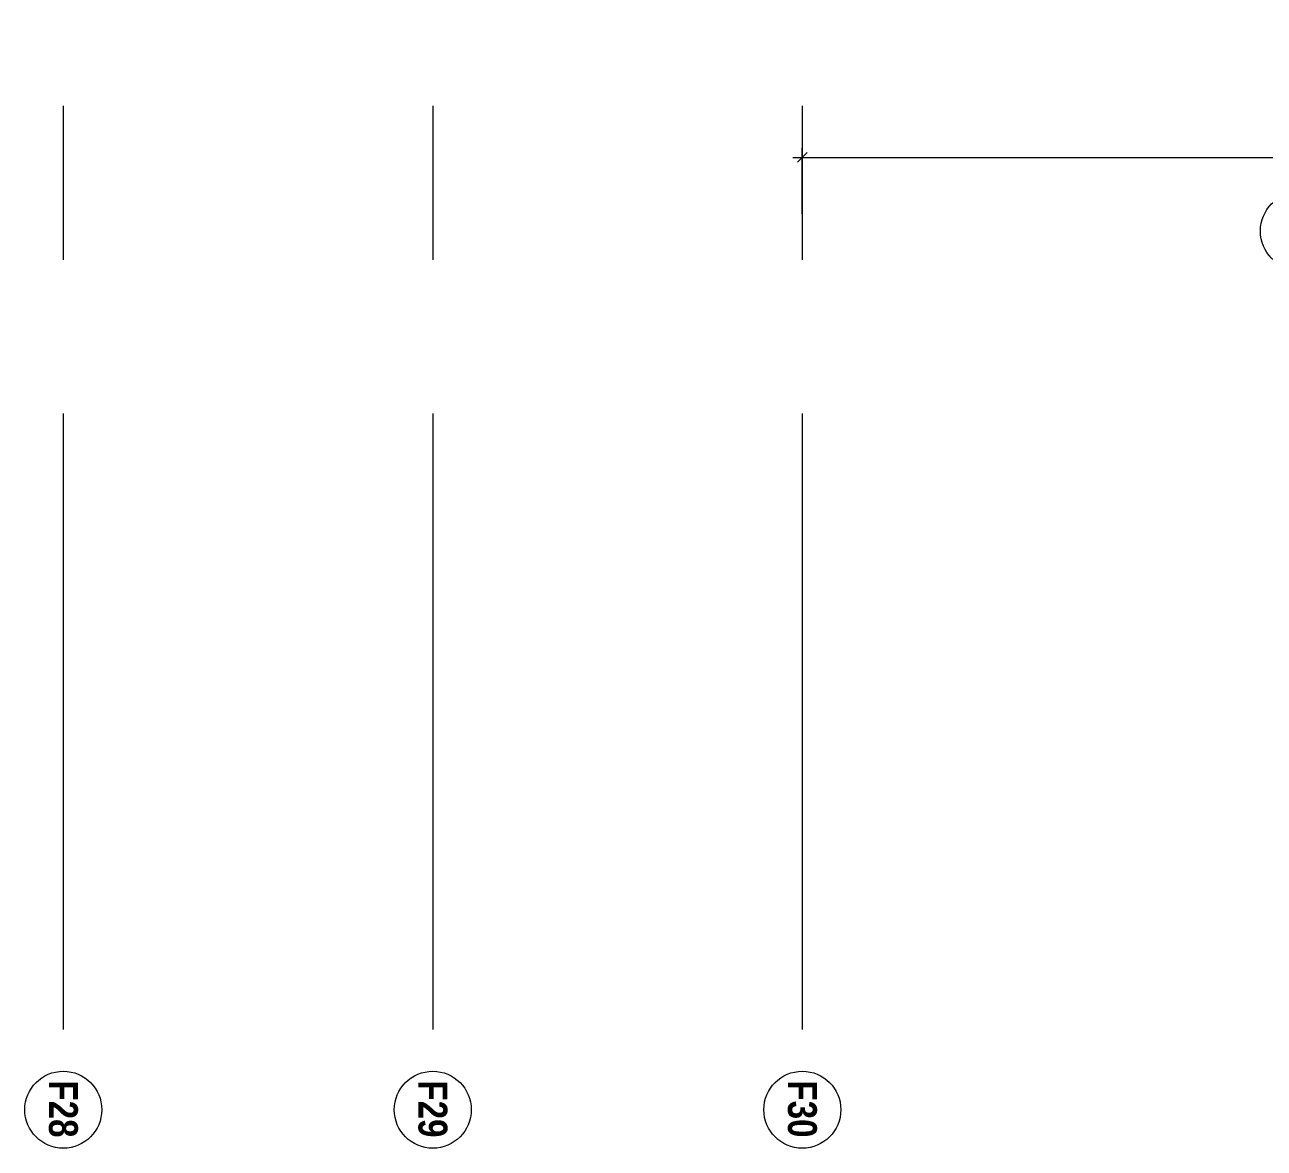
# Model space of a CAD drawing. Extents: x -14231 to 413940, y -171733 to 124993.
# Drawn here: x 194594 to 226794, y -171733 to -142548 of the extents above; entities that cross this region are included whole.
import ezdxf

# ---------------------------------------------------------------- set-up
doc = ezdxf.new("R2010")
doc.units = 0
doc.header["$LTSCALE"] = 8
doc.linetypes.add('IDA - Grid Line', pattern=[3500, 2000, -500, 500, -500])
doc.layers.get('0').update_dxf_attribs({"color": 1, "linetype": 'CONTINUOUS'})
doc.layers.add('A-_ANOTGRID_E', color=7, linetype='CONTINUOUS', lineweight=9)
doc.layers.add('A-ANOT----_D', color=7, linetype='CONTINUOUS', lineweight=9)
doc.styles.add('Arial Narrow_2', font='ARIALN.TTF', dxfattribs={"width": 0.8, "height": 0.22})
doc.styles.add('Arial Narrow_B', font='ARIALNB.TTF', dxfattribs={"height": 750})

# ---------------------------------------------------------------- blocks, each defined once
blk = doc.blocks.new('Grid - 4 mm Dia-18759-PH1 LEVEL 3 - PROBE')
at = {"layer": 'A-_ANOTGRID_E', "color": 253, "true_color": 0xaaaaaa}
blk.add_circle((0, 0), 4, dxfattribs=at)
blk = doc.blocks.new('_Oblique')
at = {"color": 0, "linetype": 'ByBlock', "lineweight": -2}
blk.add_line((-0.5, -0.5), (0.5, 0.5), dxfattribs=at)
blk = doc.blocks.new('Grid - 4 mm Dia-V240-PH1 LEVEL 1 - WWTP')
at = {"layer": 'A-_ANOTGRID_E'}
blk.add_circle((0, 0), 4, dxfattribs=at)

msp = doc.modelspace()

# ---------------------------------------------------------------- linework, layer by layer
at = {"layer": 'A-_ANOTGRID_E', "color": 254, "linetype": 'IDA - Grid Line', "true_color": 0xd4d4d4}
for p, q in [((195593.9205, -12650.3661), (195593.9205, -169732.6721)), ((205193.9205, -12650.3661), (205193.9205, -169732.6721)), ((214793.9205, -12650.3661), (214793.9205, -169732.6721))]:
    msp.add_line(p, q, dxfattribs=at)
at = {"layer": 'A-ANOT----_D'}
for p, q in [((214793.9205, -147462.9746), (214793.9205, -145744.135)), ((214543.9205, -145994.135), (227943.9205, -145994.135))]:
    msp.add_line(p, q, dxfattribs=at)

# ---------------------------------------------------------------- block references
at = {"layer": 'A-_ANOTGRID_E', "color": 8, "lineweight": 5, "true_color": 0x808080, "xscale": 250.0000000000007, "yscale": 250.0000000000007, "zscale": 250.0000000000007}
msp.add_blockref('Grid - 4 mm Dia-V240-PH1 LEVEL 1 - WWTP', (227693.9205, -147907.4049), dxfattribs=at)
at = {"layer": 'A-_ANOTGRID_E', "color": 254, "lineweight": 5, "true_color": 0xd4d4d4, "xscale": 249.9999999999999, "yscale": 249.9999999999999, "zscale": 249.9999999999999, "rotation": 179.9999999999995}
for p in [(195593.9205, -170732.6721), (205193.9205, -170732.6721), (214793.9205, -170732.6721)]:
    msp.add_blockref('Grid - 4 mm Dia-18759-PH1 LEVEL 3 - PROBE', p, dxfattribs=at)
at = {"layer": 'A-ANOT----_D', "xscale": 250, "yscale": 250, "zscale": 250, "rotation": 180}
msp.add_blockref('_Oblique', (214793.9205, -145994.135), dxfattribs=at)

# ---------------------------------------------------------------- texts
at = {"layer": 'A-_ANOTGRID_E', "color": 253, "true_color": 0xaaaaaa, "char_height": 750, "width": 1803.796875, "attachment_point": 1, "rotation": 270, "style": 'Arial Narrow_B'}
for s, insert in [('F28', (195972.0382, -169973.7233)), ('F29', (205572.0382, -169973.7233)), ('F30', (215172.0382, -169973.7233))]:
    msp.add_mtext(s, dxfattribs=dict(at, insert=insert))
at = {"layer": 'A-ANOT----_D', "insert": (221243.9205, -145994.0226), "char_height": 0.22, "width": 2375.821903, "attachment_point": 5, "style": 'Arial Narrow_2'}
msp.add_mtext('\\A1;12900', dxfattribs=at)

doc.saveas('drawing.dxf')
